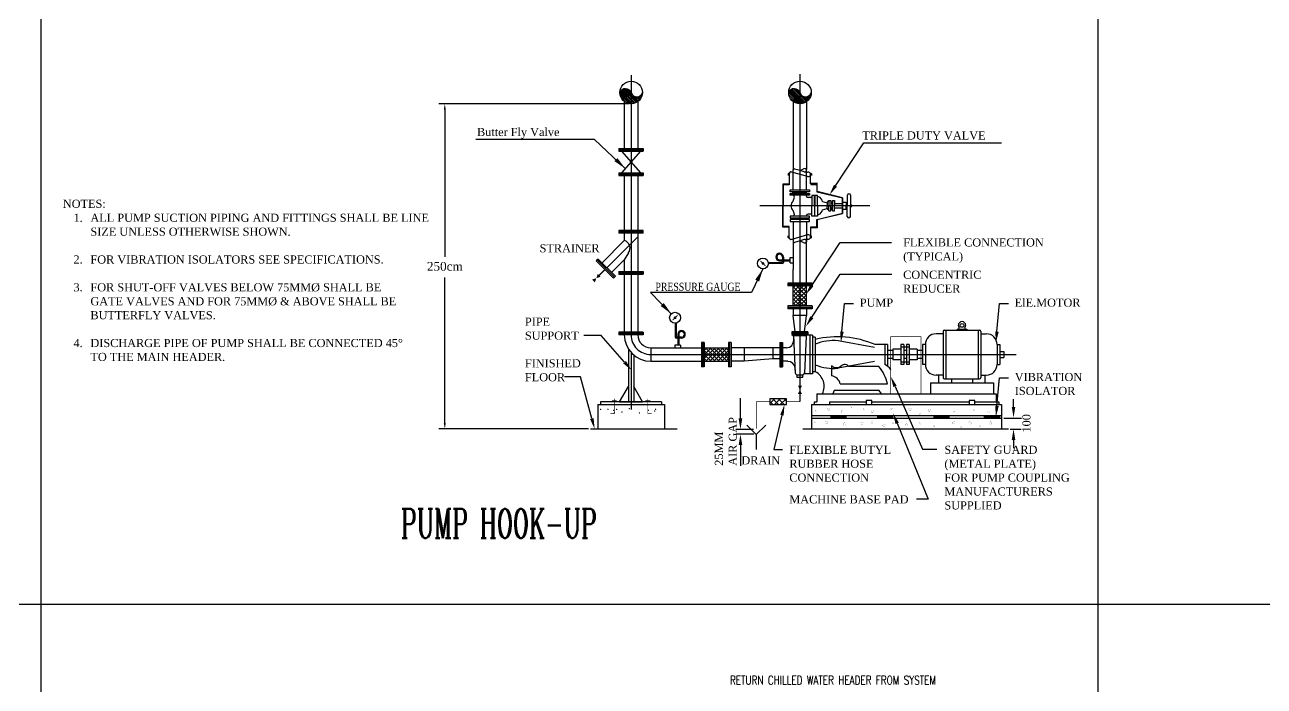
# Model space of a CAD drawing. Extents: x -730 to 2784, y 160 to 852.
# Drawn here: x -704.08 to -686.96, y 169.17 to 178.3 of the extents above; entities that cross this region are included whole.
import ezdxf

# ---------------------------------------------------------------- set-up
doc = ezdxf.new("R2010")
doc.units = 0
doc.header["$MEASUREMENT"] = 0
doc.linetypes.add('CENTER', pattern=[50.8, 31.75, -6.35, 6.35, -6.35])
doc.linetypes.add('M1DOT', pattern=[36, 30, -2, 2, -2])
for name, color, linetype in [('04_AC-R.DUCT', 6, 'Continuous'), ('FIN', 7, 'Continuous'), ('Layer1', 5, 'Continuous'), ('M-DE-DR', 2, 'Continuous'), ('M-DE-TX', 3, 'Continuous'), ('M_HV_TABLE', 140, 'Continuous'), ('M_HV_TEXT', 7, 'Continuous')]:
    doc.layers.add(name, color=color, linetype=linetype)
doc.layers.add('EXHDUCT', color=1, linetype='CENTER', lineweight=30)
doc.styles.add('MOST', font='romanc.shx')
doc.styles.add('ROMANT', font='romanc.shx')
doc.styles.get("Standard").update_dxf_attribs({"font": 'TIMES.TTF'})
doc.dimstyles.get("Standard").update_dxf_attribs({"dimtxt": 0.8, "dimasz": 0.18, "dimexe": 0.18, "dimexo": 0.0625, "dimgap": 0.09, "dimtad": 0, "dimzin": 0, "dimdsep": 46, "dimtxsty": 'Standard', "dimcen": 0.09, "dimadec": 4, "dimazin": 0, "dimtfac": 1, "dimtofl": 0, "dimtmove": 0, "dimatfit": 3, "dimfxl": 1, "dimtolj": 1, "dimtzin": 0, "dimarcsym": 0})

# ---------------------------------------------------------------- blocks, each defined once
blk = doc.blocks.new('*X328')
at = {"color": 0}
for p, q in [((89.52, 149.43), (91.26, 151.17)), ((92.78, 149.02), (90.62, 151.17)), ((91.24, 149.02), (93.4, 151.17)), ((94.92, 149.02), (92.76, 151.17)), ((93.38, 149.02), (95.54, 151.17)), ((95.77, 150.3), (94.9, 151.17)), ((90.64, 149.02), (89.52, 150.14)), ((95.52, 149.02), (95.77, 149.27))]:
    blk.add_line(p, q, dxfattribs=at)

msp = doc.modelspace()

# ---------------------------------------------------------------- hatches: boundary and pattern name
at = {"layer": 'Layer1', "linetype": 'Continuous'}
h = msp.add_hatch(dxfattribs=at)
h.set_pattern_fill('ANSI31', color=256, scale=0.133674, style=0)
h.set_pattern_definition([(135, (295405.27185, -361558.299214), (0.01181518362983, 0.01181518362983), [])])
h.paths.add_polyline_path([(-695.862, 177.363, -0.701726), (-695.706, 177.359, 0.744365), (-695.55, 177.363, -1)])
h = msp.add_hatch(dxfattribs=at)
h.set_pattern_fill('ANSI31', color=256, scale=0.133674, style=0)
h.set_pattern_definition([(135, (295407.603638, -361558.299214), (0.01181518362983, 0.01181518362983), [])])
h.paths.add_polyline_path([(-693.53, 177.363, -0.701726), (-693.374, 177.359, 0.744365), (-693.218, 177.363, -1)])

# ---------------------------------------------------------------- linework, layer by layer
at = {"color": 0}
for p, q in [((-693.469, 174.607), (-693.383, 174.693)), ((-693.469, 174.551), (-693.327, 174.693)), ((-693.469, 174.662), (-693.438, 174.693)), ((-693.469, 174.496), (-693.282, 174.683)), ((-693.469, 174.682), (-693.282, 174.495)), ((-693.469, 174.44), (-693.282, 174.627)), ((-693.469, 174.627), (-693.282, 174.44)), ((-693.424, 174.693), (-693.282, 174.551)), ((-693.369, 174.693), (-693.282, 174.606)), ((-693.313, 174.693), (-693.282, 174.661)), ((-693.469, 174.571), (-693.315, 174.417)), ((-693.469, 174.516), (-693.37, 174.417)), ((-693.469, 174.46), (-693.426, 174.417)), ((-693.437, 174.417), (-693.282, 174.572)), ((-693.381, 174.417), (-693.282, 174.516)), ((-693.326, 174.417), (-693.282, 174.461)), ((-694.695, 173.689), (-694.545, 173.84)), ((-694.695, 173.744), (-694.6, 173.84)), ((-694.695, 173.8), (-694.655, 173.84)), ((-694.545, 173.653), (-694.695, 173.803)), ((-694.49, 173.653), (-694.677, 173.84)), ((-694.676, 173.653), (-694.489, 173.84)), ((-694.621, 173.653), (-694.434, 173.84)), ((-694.435, 173.653), (-694.621, 173.84)), ((-694.379, 173.653), (-694.566, 173.84)), ((-694.565, 173.653), (-694.378, 173.84)), ((-694.364, 173.693), (-694.511, 173.84)), ((-694.51, 173.653), (-694.364, 173.799)), ((-694.364, 173.748), (-694.455, 173.84)), ((-694.364, 173.804), (-694.4, 173.84)), ((-694.601, 173.653), (-694.695, 173.748)), ((-694.656, 173.653), (-694.695, 173.692)), ((-694.454, 173.653), (-694.364, 173.744)), ((-694.399, 173.653), (-694.364, 173.688))]:
    msp.add_line(p, q, dxfattribs=at)
at = {"layer": '04_AC-R.DUCT', "color": 0, "ltscale": 50}
for p, q in [((-703.857, 197.506), (-703.857, 160.844)), ((-689.259, 189.123), (-689.259, 160.844))]:
    msp.add_line(p, q, dxfattribs=at)
at = {"layer": 'FIN'}
for p, q in [((-695.735, 177.207), (-698.36, 177.207)), ((-698.279, 177.127), (-698.279, 175.094)), ((-695.875, 175.46), (-695.875, 175.422)), ((-698.279, 172.799), (-698.279, 174.81)), ((-696.296, 172.719), (-698.36, 172.719))]:
    msp.add_line(p, q, dxfattribs=at)
for points in [[(-698.293, 177.127), (-698.266, 177.127), (-698.279, 177.207)], [(-698.293, 172.799), (-698.266, 172.799), (-698.279, 172.719)]]:
    msp.add_solid(points, dxfattribs=at)
at = {"layer": 'Layer1', "linetype": 'Continuous'}
for centre in [(-695.706, 177.363), (-693.374, 177.363)]:
    msp.add_circle(centre, 0.156, dxfattribs=at)
for centre, radius, start, end in [((-695.785, 177.333), 0.0828, 18.0641, 158.7262), ((-695.628, 177.384), 0.0815, 198.4963, 344.7116), ((-693.453, 177.333), 0.0828, 18.0641, 158.7262), ((-693.297, 177.384), 0.0815, 198.4963, 344.7116)]:
    msp.add_arc(centre, radius, start, end, dxfattribs=at)
at = {"layer": 'M-DE-DR', "color": 12, "linetype": 'M1DOT'}
for p, q in [((-695.707, 177.603), (-695.707, 174.019)), ((-693.375, 177.618), (-693.375, 173.117)), ((-695.434, 173.746), (-690.39, 173.746))]:
    msp.add_line(p, q, dxfattribs=at)
at = {"layer": 'M-DE-DR'}
for p, q in [((-695.801, 177.239), (-695.801, 176.59)), ((-695.614, 177.237), (-695.614, 176.59)), ((-693.469, 177.239), (-693.469, 176.302)), ((-693.282, 177.237), (-693.282, 176.302)), ((-695.875, 176.59), (-695.875, 176.553)), ((-695.875, 176.59), (-695.539, 176.59)), ((-695.875, 176.553), (-695.539, 176.553)), ((-695.838, 176.553), (-695.576, 176.254)), ((-695.576, 176.553), (-695.838, 176.254)), ((-695.539, 176.59), (-695.539, 176.553)), ((-695.875, 176.254), (-695.875, 176.217)), ((-695.875, 176.254), (-695.539, 176.254)), ((-695.875, 176.217), (-695.539, 176.217)), ((-695.801, 176.217), (-695.801, 175.318)), ((-695.614, 176.217), (-695.614, 174.709)), ((-695.539, 176.254), (-695.539, 176.217)), ((-693.537, 176.24), (-693.537, 176.219)), ((-693.525, 176.237), (-693.525, 176.09)), ((-693.27, 176.205), (-693.486, 176.265)), ((-693.469, 176.018), (-693.469, 176.302)), ((-693.373, 176.286), (-693.45, 176.307)), ((-693.373, 176.286), (-693.314, 176.312)), ((-693.314, 176.269), (-693.373, 176.286)), ((-693.282, 176.016), (-693.282, 176.302)), ((-693.27, 176.261), (-693.281, 176.258)), ((-693.227, 176.104), (-693.227, 176.237)), ((-693.215, 176.239), (-693.215, 176.218)), ((-693.533, 176.099), (-693.612, 176.099)), ((-693.612, 176.099), (-693.612, 175.8)), ((-693.525, 176.09), (-693.605, 176.09)), ((-693.605, 176.09), (-693.605, 175.801)), ((-693.51, 175.993), (-693.51, 176.019)), ((-693.51, 176.019), (-693.241, 176.019)), ((-693.241, 175.993), (-693.51, 175.993)), ((-693.473, 175.971), (-693.473, 175.993)), ((-693.473, 175.984), (-693.283, 175.984)), ((-693.283, 175.971), (-693.283, 175.993)), ((-693.241, 176.019), (-693.241, 175.993)), ((-693.226, 176.105), (-693.226, 176.093)), ((-693.134, 176.105), (-693.226, 176.105)), ((-693.226, 176.093), (-693.134, 176.093)), ((-693.143, 176.092), (-693.143, 175.993)), ((-693.143, 175.993), (-692.788, 175.909)), ((-693.136, 175.996), (-693.136, 176.105)), ((-692.785, 175.911), (-693.136, 175.996)), ((-693.51, 175.945), (-693.51, 175.971)), ((-693.51, 175.971), (-693.241, 175.971)), ((-693.241, 175.945), (-693.51, 175.945)), ((-693.283, 175.979), (-693.473, 175.979)), ((-693.283, 175.932), (-693.283, 175.945)), ((-693.225, 175.913), (-693.263, 175.913)), ((-693.241, 175.971), (-693.241, 175.945)), ((-693.176, 175.943), (-693.211, 175.943)), ((-693.211, 175.943), (-693.211, 175.801)), ((-693.175, 175.8), (-693.175, 175.944)), ((-693.131, 175.943), (-693.167, 175.943)), ((-693.167, 175.943), (-693.167, 175.801)), ((-693.131, 175.801), (-693.131, 175.943)), ((-693.116, 175.924), (-693.131, 175.924)), ((-693.063, 175.858), (-692.998, 175.842)), ((-692.998, 175.842), (-692.977, 175.873)), ((-692.998, 175.842), (-692.998, 175.802)), ((-692.977, 175.872), (-692.977, 175.803)), ((-692.976, 175.873), (-692.946, 175.873)), ((-692.946, 175.873), (-692.946, 175.801)), ((-692.926, 175.849), (-692.946, 175.849)), ((-692.946, 175.837), (-692.926, 175.837)), ((-692.926, 175.826), (-692.946, 175.826)), ((-692.926, 175.872), (-692.926, 175.803)), ((-692.925, 175.873), (-692.895, 175.873)), ((-692.895, 175.873), (-692.895, 175.801)), ((-692.895, 175.831), (-692.785, 175.831)), ((-692.788, 175.909), (-692.788, 175.832)), ((-692.785, 175.754), (-692.785, 175.911)), ((-692.785, 175.831), (-692.785, 175.848)), ((-692.785, 175.848), (-692.736, 175.848)), ((-692.785, 175.848), (-692.785, 175.691)), ((-692.736, 175.848), (-692.736, 175.8)), ((-692.736, 175.82), (-692.72, 175.82)), ((-692.72, 175.945), (-692.72, 175.799)), ((-692.677, 175.83), (-692.674, 175.83)), ((-692.676, 175.945), (-692.676, 175.799)), ((-692.674, 175.83), (-692.674, 175.799)), ((-692.674, 175.819), (-692.67, 175.819)), ((-692.67, 175.819), (-692.67, 175.799)), ((-692.67, 175.809), (-692.659, 175.809)), ((-692.659, 175.809), (-692.659, 175.799)), ((-693.612, 175.503), (-693.612, 175.801)), ((-693.605, 175.512), (-693.605, 175.801)), ((-693.51, 175.657), (-693.51, 175.631)), ((-693.241, 175.657), (-693.51, 175.657)), ((-693.283, 175.666), (-693.283, 175.657)), ((-693.225, 175.685), (-693.263, 175.685)), ((-693.241, 175.631), (-693.241, 175.657)), ((-693.211, 175.658), (-693.211, 175.8)), ((-693.175, 175.658), (-693.211, 175.658)), ((-693.175, 175.801), (-693.175, 175.658)), ((-693.167, 175.658), (-693.167, 175.8)), ((-693.131, 175.658), (-693.167, 175.658)), ((-693.143, 175.609), (-692.788, 175.692)), ((-692.785, 175.691), (-693.136, 175.605)), ((-693.131, 175.801), (-693.131, 175.658)), ((-693.116, 175.678), (-693.131, 175.678)), ((-693.063, 175.744), (-692.998, 175.76)), ((-692.998, 175.76), (-692.998, 175.8)), ((-692.998, 175.8), (-692.955, 175.8)), ((-692.998, 175.76), (-692.977, 175.728)), ((-692.977, 175.73), (-692.977, 175.799)), ((-692.976, 175.728), (-692.946, 175.728)), ((-692.946, 175.728), (-692.946, 175.8)), ((-692.926, 175.772), (-692.946, 175.772)), ((-692.946, 175.761), (-692.926, 175.761)), ((-692.926, 175.749), (-692.946, 175.749)), ((-692.926, 175.73), (-692.926, 175.799)), ((-692.925, 175.728), (-692.895, 175.728)), ((-692.895, 175.728), (-692.895, 175.8)), ((-692.895, 175.771), (-692.785, 175.771)), ((-692.788, 175.692), (-692.788, 175.77)), ((-692.785, 175.771), (-692.785, 175.754)), ((-692.785, 175.754), (-692.736, 175.754)), ((-692.736, 175.754), (-692.736, 175.801)), ((-692.736, 175.781), (-692.72, 175.781)), ((-692.72, 175.653), (-692.72, 175.799)), ((-692.677, 175.767), (-692.674, 175.767)), ((-692.676, 175.653), (-692.676, 175.799)), ((-692.674, 175.767), (-692.674, 175.799)), ((-692.674, 175.779), (-692.67, 175.779)), ((-692.67, 175.779), (-692.67, 175.799)), ((-692.67, 175.789), (-692.659, 175.789)), ((-692.659, 175.789), (-692.659, 175.799)), ((-693.533, 175.503), (-693.612, 175.503)), ((-693.525, 175.512), (-693.605, 175.512)), ((-693.525, 175.364), (-693.525, 175.512)), ((-693.51, 175.631), (-693.241, 175.631)), ((-693.51, 175.609), (-693.51, 175.583)), ((-693.241, 175.609), (-693.51, 175.609)), ((-693.51, 175.583), (-693.241, 175.583)), ((-693.472, 175.631), (-693.472, 175.609)), ((-693.283, 175.622), (-693.472, 175.622)), ((-693.472, 175.617), (-693.283, 175.617)), ((-693.469, 175.583), (-693.469, 174.922)), ((-693.283, 175.631), (-693.283, 175.609)), ((-693.282, 175.585), (-693.282, 175.3)), ((-693.241, 175.583), (-693.241, 175.609)), ((-693.227, 175.498), (-693.227, 175.364)), ((-693.226, 175.496), (-693.226, 175.509)), ((-693.226, 175.509), (-693.134, 175.509)), ((-693.134, 175.496), (-693.226, 175.496)), ((-693.143, 175.509), (-693.143, 175.609)), ((-693.136, 175.605), (-693.136, 175.496)), ((-695.801, 175.318), (-696.107, 175.011)), ((-695.539, 175.46), (-695.875, 175.46)), ((-695.539, 175.422), (-695.875, 175.422)), ((-695.801, 175.422), (-695.801, 175.318)), ((-695.614, 175.422), (-695.614, 174.891)), ((-695.539, 175.422), (-695.539, 175.46)), ((-693.537, 175.361), (-693.537, 175.383)), ((-693.27, 175.397), (-693.486, 175.336)), ((-693.373, 175.316), (-693.45, 175.294)), ((-693.314, 175.333), (-693.373, 175.315)), ((-693.373, 175.315), (-693.314, 175.29)), ((-693.282, 174.416), (-693.282, 175.312)), ((-693.27, 175.34), (-693.281, 175.343)), ((-693.215, 175.362), (-693.215, 175.384)), ((-695.742, 175.152), (-695.801, 175.054)), ((-696.16, 175.064), (-696.187, 175.038)), ((-696.187, 175.038), (-695.949, 174.8)), ((-696.16, 175.064), (-695.922, 174.826)), ((-695.801, 175.054), (-695.975, 174.879)), ((-695.801, 175.054), (-695.801, 174.891)), ((-695.801, 175.054), (-695.801, 174.709)), ((-695.922, 174.826), (-695.949, 174.8)), ((-695.875, 174.891), (-695.875, 174.854)), ((-695.875, 174.891), (-695.539, 174.891)), ((-695.875, 174.854), (-695.539, 174.854)), ((-695.539, 174.891), (-695.539, 174.854)), ((-693.469, 174.416), (-693.469, 174.922)), ((-695.801, 174.709), (-695.801, 174.056)), ((-695.614, 174.709), (-695.614, 174.056)), ((-693.543, 174.73), (-693.543, 174.693)), ((-693.207, 174.73), (-693.543, 174.73)), ((-693.207, 174.693), (-693.543, 174.693)), ((-693.207, 174.73), (-693.207, 174.693)), ((-693.543, 174.416), (-693.543, 174.378)), ((-693.207, 174.416), (-693.543, 174.416)), ((-693.207, 174.378), (-693.543, 174.378)), ((-693.469, 174.378), (-693.469, 174.287)), ((-693.438, 174.06), (-693.469, 174.287)), ((-693.313, 174.06), (-693.282, 174.287)), ((-693.282, 174.378), (-693.282, 174.287)), ((-693.207, 174.416), (-693.207, 174.378)), ((-695.539, 174.056), (-695.875, 174.056)), ((-695.875, 174.056), (-695.875, 174.019)), ((-695.539, 174.019), (-695.875, 174.019)), ((-695.539, 174.056), (-695.539, 174.019)), ((-693.264, 174.06), (-693.486, 174.06)), ((-693.486, 174.06), (-693.486, 174.022)), ((-693.264, 174.022), (-693.486, 174.022)), ((-693.485, 174.022), (-693.468, 174.009)), ((-693.462, 173.997), (-693.439, 173.493)), ((-693.461, 173.976), (-693.46, 173.945)), ((-693.288, 173.997), (-693.312, 173.493)), ((-693.266, 174.022), (-693.282, 174.009)), ((-693.199, 174.014), (-693.276, 174.014)), ((-693.264, 174.06), (-693.264, 174.022)), ((-693.237, 174.014), (-693.237, 173.478)), ((-693.199, 174.014), (-693.199, 173.478)), ((-693.162, 173.985), (-693.199, 173.985)), ((-693.162, 173.985), (-693.162, 173.507)), ((-691.397, 174.032), (-691.493, 174.032)), ((-691.397, 174.062), (-691.397, 173.431)), ((-691.377, 174.083), (-690.895, 174.083)), ((-690.874, 174.062), (-690.874, 173.431)), ((-690.874, 174.032), (-690.8, 174.032)), ((-695.435, 173.84), (-694.733, 173.84)), ((-695.435, 173.84), (-695.434, 173.653)), ((-694.695, 173.914), (-694.733, 173.914)), ((-694.733, 173.914), (-694.733, 173.578)), ((-694.695, 173.914), (-694.695, 173.578)), ((-694.695, 173.84), (-694.363, 173.84)), ((-694.326, 173.914), (-694.363, 173.914)), ((-694.363, 173.914), (-694.363, 173.578)), ((-694.326, 173.914), (-694.326, 173.578)), ((-693.651, 173.84), (-694.326, 173.84)), ((-694.146, 173.84), (-694.146, 173.653)), ((-693.749, 173.84), (-693.749, 173.687)), ((-693.651, 173.914), (-693.651, 173.578)), ((-693.651, 173.914), (-693.614, 173.914)), ((-693.614, 173.914), (-693.614, 173.578)), ((-693.56, 173.84), (-693.614, 173.84)), ((-692.166, 173.883), (-692.337, 173.883)), ((-692.166, 173.883), (-692.166, 173.584)), ((-692.091, 173.801), (-692.166, 173.801)), ((-691.68, 173.801), (-691.754, 173.801)), ((-691.642, 173.883), (-691.642, 173.61)), ((-690.65, 173.883), (-690.65, 173.61)), ((-695.434, 173.653), (-694.733, 173.653)), ((-694.695, 173.653), (-694.363, 173.653)), ((-694.146, 173.653), (-694.326, 173.653)), ((-693.749, 173.687), (-694.146, 173.653)), ((-693.651, 173.687), (-693.749, 173.687)), ((-693.542, 173.653), (-693.614, 173.653)), ((-692.091, 173.692), (-692.166, 173.692)), ((-691.68, 173.692), (-691.754, 173.692)), ((-694.695, 173.578), (-694.733, 173.578)), ((-694.326, 173.578), (-694.363, 173.578)), ((-693.651, 173.578), (-693.614, 173.578)), ((-693.44, 173.53), (-693.442, 173.557)), ((-693.408, 173.464), (-693.343, 173.464)), ((-693.199, 173.478), (-693.317, 173.478)), ((-693.162, 173.507), (-693.199, 173.507)), ((-691.397, 173.46), (-691.493, 173.46)), ((-690.874, 173.46), (-690.8, 173.46)), ((-691.57, 173.354), (-691.57, 173.204)), ((-691.57, 173.354), (-690.702, 173.354)), ((-691.377, 173.41), (-690.895, 173.41)), ((-690.702, 173.354), (-690.702, 173.204)), ((-696.13, 173.092), (-696.13, 173.055)), ((-695.285, 173.092), (-696.13, 173.092)), ((-695.285, 173.092), (-695.285, 173.055)), ((-693.177, 173.092), (-693.139, 173.092)), ((-693.177, 173.092), (-693.177, 173.055)), ((-693.139, 173.204), (-693.139, 173.092)), ((-693.139, 173.204), (-690.665, 173.204)), ((-692.967, 173.092), (-692.967, 173.055)), ((-692.967, 173.092), (-692.458, 173.092)), ((-692.383, 173.092), (-691.035, 173.092)), ((-690.96, 173.092), (-690.627, 173.092)), ((-690.665, 173.204), (-690.665, 173.092)), ((-690.627, 173.092), (-690.627, 173.055)), ((-696.167, 173.055), (-695.247, 173.055)), ((-696.167, 173.055), (-696.167, 172.719)), ((-695.247, 173.055), (-695.247, 172.719)), ((-693.214, 173.055), (-690.59, 173.055)), ((-693.214, 173.055), (-693.214, 172.719)), ((-693.214, 172.905), (-690.59, 172.905)), ((-690.59, 173.055), (-690.59, 172.719)), ((-693.978, 172.64), (-694.11, 172.772)), ((-693.978, 172.64), (-693.846, 172.772)), ((-693.214, 172.868), (-690.59, 172.868)), ((-696.268, 172.719), (-695.068, 172.719)), ((-693.978, 172.64), (-693.978, 172.433)), ((-693.336, 172.719), (-690.495, 172.719))]:
    msp.add_line(p, q, dxfattribs=at)
at = {"layer": 'M-DE-DR', "color": 12}
for p, q in [((-695.875, 176.572), (-695.539, 176.572)), ((-695.875, 176.235), (-695.539, 176.235)), ((-695.539, 175.441), (-695.875, 175.441)), ((-696.173, 175.051), (-695.935, 174.813)), ((-693.812, 175.018), (-693.629, 175.018)), ((-693.81, 175.005), (-693.616, 175.005)), ((-693.655, 175.052), (-693.508, 175.052)), ((-693.655, 175.039), (-693.508, 175.039)), ((-693.616, 175.092), (-693.616, 175.032)), ((-693.603, 175.092), (-693.603, 175.018)), ((-693.508, 175.01), (-693.508, 175.084)), ((-695.875, 174.872), (-695.539, 174.872)), ((-693.207, 174.711), (-693.543, 174.711)), ((-693.207, 174.397), (-693.543, 174.397)), ((-693.282, 174.287), (-693.469, 174.287)), ((-695.097, 174.179), (-695.097, 173.985)), ((-695.083, 174.181), (-695.083, 173.999)), ((-691.186, 174.095), (-691.175, 174.114)), ((-691.086, 174.095), (-691.097, 174.114)), ((-695.539, 174.037), (-695.875, 174.037)), ((-695.01, 173.972), (-695.083, 173.972)), ((-695.01, 173.985), (-695.07, 173.985)), ((-695.063, 174.024), (-695.063, 173.877)), ((-695.049, 174.024), (-695.049, 173.877)), ((-693.264, 174.041), (-693.486, 174.041)), ((-693.287, 174.003), (-693.464, 174.003)), ((-692.345, 173.844), (-692.847, 173.936)), ((-691.36, 174.083), (-691.36, 173.41)), ((-691.201, 174.095), (-691.071, 174.095)), ((-691.201, 174.095), (-691.201, 174.083)), ((-691.071, 174.095), (-691.071, 174.083)), ((-690.912, 174.083), (-690.912, 173.41)), ((-695.744, 173.824), (-695.744, 173.092)), ((-695.025, 173.877), (-695.1, 173.877)), ((-694.714, 173.914), (-694.714, 173.578)), ((-694.345, 173.914), (-694.345, 173.578)), ((-693.632, 173.914), (-693.632, 173.578)), ((-692.203, 173.883), (-692.203, 173.61)), ((-692.091, 173.82), (-692.091, 173.673)), ((-691.979, 173.82), (-692.091, 173.82)), ((-691.979, 173.883), (-691.979, 173.61)), ((-691.941, 173.883), (-691.979, 173.883)), ((-691.941, 173.883), (-691.941, 173.61)), ((-691.904, 173.801), (-691.941, 173.801)), ((-691.904, 173.883), (-691.904, 173.61)), ((-691.867, 173.883), (-691.904, 173.883)), ((-691.867, 173.883), (-691.867, 173.61)), ((-691.754, 173.82), (-691.867, 173.82)), ((-691.754, 173.82), (-691.754, 173.673)), ((-691.642, 173.883), (-691.68, 173.883)), ((-691.68, 173.883), (-691.68, 173.61)), ((-690.65, 173.883), (-690.613, 173.883)), ((-690.613, 173.883), (-690.613, 173.61)), ((-690.613, 173.788), (-690.557, 173.788)), ((-690.557, 173.788), (-690.557, 173.705)), ((-695.67, 173.739), (-695.67, 173.092)), ((-692.345, 173.648), (-692.847, 173.557)), ((-691.979, 173.673), (-692.091, 173.673)), ((-691.941, 173.61), (-691.979, 173.61)), ((-691.904, 173.692), (-691.941, 173.692)), ((-691.867, 173.61), (-691.904, 173.61)), ((-691.754, 173.673), (-691.867, 173.673)), ((-691.642, 173.61), (-691.68, 173.61)), ((-690.65, 173.61), (-690.613, 173.61)), ((-690.613, 173.705), (-690.557, 173.705)), ((-693.336, 173.427), (-693.411, 173.427)), ((-691.455, 173.354), (-691.455, 173.46)), ((-690.817, 173.354), (-690.817, 173.46)), ((-695.865, 173.092), (-695.744, 173.307)), ((-695.55, 173.092), (-695.67, 173.307)), ((-692.9, 173.25), (-692.922, 173.204)), ((-692.278, 173.25), (-692.9, 173.25)), ((-692.248, 173.204), (-692.278, 173.25)), ((-691.282, 173.41), (-691.282, 173.354)), ((-690.99, 173.41), (-690.99, 173.354)), ((-695.865, 173.092), (-695.55, 173.092)), ((-693.558, 173.135), (-693.792, 173.135)), ((-693.792, 173.135), (-693.792, 173.054)), ((-693.558, 173.054), (-693.558, 173.135)), ((-692.458, 173.113), (-692.458, 173.055)), ((-692.383, 173.113), (-692.458, 173.113)), ((-692.383, 173.055), (-692.383, 173.113)), ((-690.96, 173.113), (-691.035, 173.113)), ((-691.035, 173.113), (-691.035, 173.055)), ((-690.96, 173.055), (-690.96, 173.113)), ((-693.792, 173.054), (-693.558, 173.054))]:
    msp.add_line(p, q, dxfattribs=at)
at = {"layer": 'M-DE-DR', "color": 3}
msp.add_line((-692.409, 175.799), (-693.927, 175.799), dxfattribs=at)
at = {"layer": 'M-DE-DR', "color": 12, "linetype": 'CENTER'}
for p, q in [((-695.614, 175.373), (-696.041, 174.945)), ((-693.508, 175.084), (-693.469, 175.084)), ((-693.508, 175.01), (-693.469, 175.01)), ((-695.707, 173.775), (-695.707, 172.989)), ((-695.1, 173.877), (-695.1, 173.838)), ((-695.025, 173.877), (-695.025, 173.838)), ((-693.411, 173.427), (-693.411, 173.466)), ((-693.336, 173.427), (-693.336, 173.466))]:
    msp.add_line(p, q, dxfattribs=at)
at = {"layer": 'M-DE-DR'}
for points in [[(-695.707, 177.003, 0, 0, 0), (-695.707, 176.785, 0.0747, 0, 0), (-695.707, 176.642, 0, 0, 0)], [(-693.375, 176.647, 0, 0, 0), (-693.375, 176.866, 0.0747, 0, 0), (-693.375, 177.009, 0, 0, 0)]]:
    msp.add_lwpolyline(points, format="xyseb", dxfattribs=at)
for points, const_width in [([(-693.851, 174.969), (-693.919, 175.037)], 0.0112), ([(-695.133, 174.22), (-695.064, 174.288)], 0.0112), ([(-691.701, 173.204), (-691.701, 173.991), (-692.121, 173.991), (-692.121, 173.204)], 0.00934), ([(-693.793, 173.095), (-693.978, 173.095)], 0.00934), ([(-693.978, 173.095), (-693.978, 172.724)], 0.00934), ([(-693.374, 173.095), (-693.558, 173.095)], 0.00934), ([(-692.956, 172.886), (-692.728, 172.886)], 0.0374), ([(-692.311, 172.886), (-692.084, 172.886)], 0.0374), ([(-691.532, 172.886), (-691.305, 172.886)], 0.0374), ([(-690.836, 172.886), (-690.608, 172.886)], 0.0374)]:
    msp.add_lwpolyline(points, dxfattribs=dict(at, const_width=const_width))
at = {"layer": 'M-DE-DR', "const_width": 0.0187}
for points in [[(-693.885, 174.994, 1), (-693.885, 175.012, 1)], [(-695.108, 174.254, 1), (-695.089, 174.254, 1)]]:
    msp.add_lwpolyline(points, format="xyb", close=True, dxfattribs=at)
for points in [[(-696.068, 174.919), (-696.146, 174.84, 0.198912)], [(-693.374, 173.427), (-693.374, 173.316, 0.198912)], [(-693.374, 173.206), (-693.374, 173.095, 0.198912)]]:
    msp.add_lwpolyline(points, format="xyb", dxfattribs=at)
at = {"layer": 'M-DE-DR', "color": 12}
for points, const_width in [([(-691.854, 173.852), (-691.99, 173.852)], 0.0187), ([(-691.854, 173.641), (-691.99, 173.641)], 0.0187), ([(-695.905, 173.106), (-695.972, 173.106)], 0.0187), ([(-695.939, 173.135), (-695.939, 172.928)], 0.00747), ([(-695.509, 173.106), (-695.442, 173.106)], 0.0187), ([(-695.476, 173.135), (-695.476, 172.928)], 0.00747), ([(-695.939, 172.928), (-695.993, 172.928)], 0.00934), ([(-695.476, 172.928), (-695.421, 172.928)], 0.00934)]:
    msp.add_lwpolyline(points, dxfattribs=dict(at, const_width=const_width))
msp.add_lwpolyline([(-692.817, 173.341), (-692.166, 173.341, 0.122068), (-692.285, 173.579), (-692.697, 173.579, 0.449197), (-692.802, 173.588, -0.397893), (-692.937, 173.588), (-692.937, 173.451, -1)], format="xyb", dxfattribs=at)
for points, const_width in [([(-696.132, 172.989, 1), (-696.122, 172.989, 1)], 0.00934), ([(-696.031, 172.99, 1), (-696.021, 172.99, 1)], 0.00934), ([(-695.942, 172.976, -1), (-695.951, 172.976, -1)], 0.00934), ([(-695.942, 172.94, 1), (-695.933, 172.94, 1)], 0.00934), ([(-695.911, 172.989, 1), (-695.901, 172.989, 1)], 0.00934), ([(-695.837, 172.952, 1), (-695.828, 172.952, 1)], 0.00934), ([(-695.736, 172.998, 1), (-695.727, 172.998, 1)], 0.00934), ([(-695.595, 172.94, 1), (-695.586, 172.94, 1)], 0.00934), ([(-695.472, 172.976, 1), (-695.463, 172.976, 1)], 0.00934), ([(-695.384, 172.966, 1), (-695.375, 172.966, 1)], 0.00934), ([(-695.374, 172.989, 1), (-695.364, 172.989, 1)], 0.00934), ([(-693.167, 172.963, 1), (-693.147, 172.963, 1)], 0.00187), ([(-693.001, 172.991, 1), (-692.966, 172.991, 1)], 0.00187), ([(-692.806, 172.957, 1), (-692.77, 172.957, 1)], 0.00187), ([(-692.675, 173.025, 1), (-692.655, 173.025, 1)], 0.00187), ([(-692.502, 172.998, 1), (-692.481, 172.998, 1)], 0.00187), ([(-692.392, 172.963, 1), (-692.356, 172.963, 1)], 0.00187), ([(-692.122, 172.998, 1), (-692.101, 172.998, 1)], 0.00187), ([(-691.872, 172.991, 1), (-691.836, 172.991, 1)], 0.00187), ([(-691.73, 172.929, 1), (-691.71, 172.929, 1)], 0.00187), ([(-691.603, 172.977, 1), (-691.568, 172.977, 1)], 0.00187), ([(-691.26, 172.957, 1), (-691.24, 172.957, 1)], 0.00187), ([(-690.981, 172.977, 1), (-690.96, 172.977, 1)], 0.00187), ([(-690.78, 172.957, 1), (-690.759, 172.957, 1)], 0.00187), ([(-693.179, 172.806, 1), (-693.158, 172.806, 1)], 0.00187), ([(-693.029, 172.806, 1), (-692.994, 172.806, 1)], 0.00187), ([(-692.778, 172.786, 1), (-692.742, 172.786, 1)], 0.00187), ([(-692.537, 172.793, 1), (-692.502, 172.793, 1)], 0.00187), ([(-692.39, 172.806, 1), (-692.369, 172.806, 1)], 0.00187), ([(-692.23, 172.765, 1), (-692.194, 172.765, 1)], 0.00187), ([(-692.099, 172.8, 1), (-692.079, 172.8, 1)], 0.00187), ([(-691.922, 172.772, 1), (-691.887, 172.772, 1)], 0.00187), ([(-691.73, 172.793, 1), (-691.71, 172.793, 1)], 0.00187), ([(-691.529, 172.759, 1), (-691.508, 172.759, 1)], 0.00187), ([(-691.268, 172.806, 1), (-691.232, 172.806, 1)], 0.00187), ([(-691.16, 172.745, 1), (-691.139, 172.745, 1)], 0.00187), ([(-691.044, 172.8, 1), (-691.009, 172.8, 1)], 0.00187), ([(-690.897, 172.759, 1), (-690.876, 172.759, 1)], 0.00187), ([(-690.759, 172.8, 1), (-690.724, 172.8, 1)], 0.00187)]:
    msp.add_lwpolyline(points, format="xyb", close=True, dxfattribs=dict(at, const_width=const_width))
for centre, radius in [((-693.885, 175.003), 0.0747), ((-695.099, 174.254), 0.0747), ((-691.136, 174.148), 0.0261)]:
    msp.add_circle(centre, radius, dxfattribs=at)
at = {"layer": 'M-DE-DR'}
for centre, radius, start, end in [((-693.531, 176.24), 0.00606, 343.1489, 190.4915), ((-693.496, 176.236), 0.0304, 68.6611, 188.2134), ((-693.454, 176.293), 0.0152, 74.623, 179.8103), ((-693.305, 176.29), 0.0233, 247.7813, 112.2187), ((-693.258, 176.233), 0.0307, 247.1751, 111.5078), ((-693.221, 176.238), 0.00606, 349.5085, 196.8511), ((-693.468, 175.799), 0.0327, 159.5415, 200.4585), ((-693.398, 175.792), 0.101, 133.8666, 175.3416), ((-693.598, 175.936), 0.148, 331.3783, 353.0298), ((-693.721, 175.836), 0.282, 16.7564, 21.9616), ((-693.263, 175.932), 0.0196, 180, 270), ((-693.225, 175.927), 0.014, 271.3322, 358.6678), ((-693.148, 175.843), 0.0862, 9.3578, 68.1), ((-692.698, 175.945), 0.0216, 0, 180), ((-693.398, 175.807), 0.101, 184.6584, 226.1334), ((-693.598, 175.663), 0.148, 6.9702, 28.6217), ((-693.721, 175.763), 0.282, 338.0384, 343.2436), ((-693.263, 175.666), 0.0196, 90, 180), ((-693.225, 175.671), 0.014, 1.3322, 88.6678), ((-693.148, 175.759), 0.0862, 291.9, 350.6422), ((-692.699, 175.653), 0.0216, 180, 0), ((-695.827, 175.216), 0.106, 323.1814, 75.523), ((-693.531, 175.362), 0.00606, 169.5085, 16.8511), ((-693.496, 175.365), 0.0304, 171.7866, 291.3389), ((-693.454, 175.308), 0.0144, 176.6852, 286.9623), ((-693.305, 175.311), 0.0233, 247.7813, 112.2187), ((-693.258, 175.369), 0.0307, 248.4922, 112.8249), ((-693.221, 175.363), 0.00606, 163.1489, 10.4915), ((-695.434, 174.019), 0.366, 180, 270), ((-695.435, 174.019), 0.179, 180, 270), ((-693.56, 173.94), 0.1, 270, 2.7051), ((-693.478, 173.996), 0.0158, 2.7051, 50.8538), ((-693.272, 173.996), 0.0158, 129.1462, 177.2949), ((-692.856, 172.69), 1.301, 66.4993, 103.6039), ((-691.493, 173.883), 0.149, 90, 180), ((-691.377, 174.062), 0.0207, 90, 180), ((-690.895, 174.062), 0.0207, 0, 90), ((-690.8, 173.883), 0.149, 0, 90), ((-693.542, 173.552), 0.1, 2.7051, 90), ((-692.395, 173.296), 0.368, 41.84, 58.564), ((-691.493, 173.61), 0.149, 180, 270), ((-690.8, 173.61), 0.149, 270, 0), ((-693.408, 173.495), 0.0307, 182.7051, 270), ((-693.343, 173.495), 0.0307, 270, 357.2949), ((-693.262, 173.308), 0.223, 332.3954, 63.3111), ((-691.377, 173.431), 0.0207, 180, 270), ((-690.895, 173.431), 0.0207, 270, 0)]:
    msp.add_arc(centre, radius, start, end, dxfattribs=at)
at = {"layer": 'M-DE-DR', "color": 12}
for centre, radius, start, end in [((-693.655, 175.092), 0.0525, 0, 270), ((-693.655, 175.092), 0.0392, 0, 270), ((-693.629, 175.032), 0.0134, 270, 0), ((-693.616, 175.018), 0.0134, 270, 0), ((-691.136, 174.148), 0.0521, 318.3692, 221.6308), ((-695.083, 173.985), 0.0134, 180, 270), ((-695.07, 173.999), 0.0134, 180, 270), ((-695.01, 174.024), 0.0525, 270, 180), ((-695.01, 174.024), 0.0392, 270, 180), ((-692.907, 173.242), 0.696, 85.0628, 111.4696), ((-692.907, 174.25), 0.696, 248.5304, 274.9372), ((-692.964, 173.302), 0.152, 15.1093, 79.9268)]:
    msp.add_arc(centre, radius, start, end, dxfattribs=at)
at = {"layer": 'M-DE-DR', "color": 12, "linetype": 'CENTER'}
msp.add_arc((-695.434, 174.019), 0.273, 180, 270, dxfattribs=at)
at = {"layer": 'M-DE-DR'}
for points in [[(-696.166, 174.86), (-696.126, 174.82), (-696.186, 174.801), (-696.245, 174.781)], [(-696.186, 174.801), (-696.245, 174.781), (-696.206, 174.741)], [(-693.402, 173.316), (-693.346, 173.316), (-693.374, 173.259), (-693.402, 173.203)], [(-693.374, 173.259), (-693.402, 173.203), (-693.346, 173.203)]]:
    msp.add_solid(points, dxfattribs=at)
at = {"layer": 'M-DE-TX'}
for p, q in [((-692.883, 176.076), (-692.492, 176.67)), ((-692.492, 176.67), (-690.59, 176.67)), ((-693.21, 174.699), (-692.818, 175.293)), ((-692.818, 175.293), (-692.111, 175.293)), ((-693.21, 174.26), (-692.818, 174.855)), ((-692.818, 174.855), (-692.105, 174.855)), ((-692.794, 174.062), (-692.758, 174.449)), ((-692.758, 174.449), (-692.634, 174.449)), ((-690.654, 174.062), (-690.618, 174.449)), ((-690.618, 174.449), (-690.493, 174.449)), ((-696.118, 174.007), (-696.361, 174.007)), ((-695.797, 173.641), (-696.118, 174.007)), ((-696.403, 173.437), (-696.625, 173.437)), ((-696.249, 172.863), (-696.403, 173.437)), ((-690.654, 173.035), (-690.618, 173.423)), ((-690.618, 173.423), (-690.493, 173.423)), ((-692.061, 173.306), (-691.683, 172.439)), ((-694.196, 172.863), (-694.196, 173.142)), ((-690.424, 173.023), (-690.424, 173.129)), ((-693.623, 172.909), (-693.735, 172.437)), ((-692.031, 172.797), (-691.602, 171.749)), ((-690.556, 172.867), (-690.313, 172.867)), ((-694.015, 172.713), (-694.262, 172.713)), ((-694.01, 172.646), (-694.262, 172.646)), ((-690.472, 172.716), (-690.317, 172.716)), ((-690.424, 172.568), (-690.424, 172.454)), ((-694.196, 172.497), (-694.196, 172.211)), ((-693.735, 172.437), (-693.614, 172.437)), ((-691.683, 172.439), (-691.484, 172.439)), ((-691.602, 171.749), (-691.764, 171.749))]:
    msp.add_line(p, q, dxfattribs=at)
for points in [[(-692.863, 176.062), (-692.904, 176.09), (-692.966, 175.951)], [(-693.189, 174.685), (-693.231, 174.713), (-693.292, 174.574)], [(-693.189, 174.246), (-693.231, 174.274), (-693.292, 174.135)], [(-692.77, 174.059), (-692.819, 174.064), (-692.808, 173.913)], [(-690.629, 174.059), (-690.678, 174.064), (-690.667, 173.913)], [(-695.778, 173.657), (-695.815, 173.624), (-695.698, 173.528)], [(-692.084, 173.296), (-692.038, 173.316), (-692.121, 173.443)], [(-693.647, 172.915), (-693.599, 172.903), (-693.588, 173.054)], [(-692.055, 172.788), (-692.008, 172.807), (-692.088, 172.936)], [(-690.629, 173.033), (-690.678, 173.038), (-690.667, 172.886)], [(-690.4, 173.023), (-690.449, 173.023), (-690.424, 172.873)], [(-696.224, 172.869), (-696.273, 172.856), (-696.21, 172.719)], [(-694.171, 172.863), (-694.221, 172.863), (-694.196, 172.713)], [(-694.221, 172.497), (-694.171, 172.497), (-694.196, 172.646)], [(-690.449, 172.568), (-690.4, 172.568), (-690.424, 172.717)]]:
    msp.add_solid(points, dxfattribs=at)
at = {"layer": 'M_HV_TABLE', "color": 7, "ltscale": 50}
msp.add_line((-673.153, 170.294), (-729.238, 170.294), dxfattribs=at)

# ---------------------------------------------------------------- block references
at = {"layer": 'M-DE-DR', "color": 12, "xscale": 0.03736870645343515, "yscale": 0.03736870645343515, "zscale": 0.03736870645349499}
msp.add_blockref('*X328', (-697.137, 167.486), dxfattribs=at)

# ---------------------------------------------------------------- texts
at = {"layer": 'EXHDUCT', "style": 'ROMANT', "width": 0.723264}
msp.add_text('RETURN CHILLED WATER HEADER FROM SYSTEM', height=0.12307, dxfattribs=at).set_placement((-694.34, 169.189))
at = {"layer": 'FIN', "insert": (-698.279, 174.963), "char_height": 0.1203, "attachment_point": 5}
msp.add_mtext('\\A1;250cm', dxfattribs=at)
at = {"layer": 'M-DE-TX'}
for s, height, p in [('Butter Fly Valve', 0.11211, (-697.834, 176.762)), ('TRIPLE DUTY VALVE', 0.11211, (-692.513, 176.714)), ('NOTES:', 0.1121, (-703.555, 175.771)), ('1.', 0.1121, (-703.408, 175.578)), ('ALL PUMP SUCTION PIPING AND FITTINGS SHALL BE LINE', 0.11211, (-703.174, 175.578)), ('SIZE UNLESS OTHERWISE SHOWN.', 0.11211, (-703.174, 175.386)), ('FLEXIBLE CONNECTION', 0.11211, (-691.949, 175.238)), ('STRAINER', 0.1121, (-696.97, 175.157)), ('(TYPICAL)', 0.1121, (-691.949, 175.045)), ('2.', 0.1121, (-703.408, 175.002)), ('FOR VIBRATION ISOLATORS SEE SPECIFICATIONS.', 0.11211, (-703.174, 175.002)), ('CONCENTRIC', 0.1121, (-691.949, 174.792)), ('3.', 0.1121, (-703.408, 174.618)), ('FOR SHUT-OFF VALVES BELOW 75MM%%C SHALL BE', 0.11211, (-703.174, 174.618)), ('REDUCER', 0.1121, (-691.949, 174.6)), ('GATE VALVES AND FOR 75MM%%C & ABOVE SHALL BE', 0.11211, (-703.174, 174.425)), ('PUMP', 0.1121, (-692.548, 174.406)), ('ElE.MOTOR', 0.1121, (-690.407, 174.406)), ('BUTTERFLY VALVES.', 0.11211, (-703.174, 174.233)), ('PIPE', 0.1121, (-697.173, 174.143)), ('4.', 0.1121, (-703.408, 173.849)), ('DISCHARGE PIPE OF PUMP SHALL BE CONNECTED 45%%D', 0.11211, (-703.174, 173.849)), ('SUPPORT', 0.1121, (-697.173, 173.951)), ('TO THE MAIN HEADER.', 0.11211, (-703.174, 173.657)), ('FINISHED', 0.1121, (-697.173, 173.569)), ('FLOOR', 0.1121, (-697.173, 173.377)), ('VIBRATION', 0.1121, (-690.407, 173.38)), ('ISOLATOR', 0.1121, (-690.407, 173.188)), ('FLEXIBLE BUTYL', 0.11211, (-693.521, 172.375)), ('SAFETY GUARD', 0.11211, (-691.379, 172.375)), ('DRAIN', 0.1121, (-694.183, 172.229)), ('RUBBER HOSE', 0.11211, (-693.521, 172.183)), ('(METAL PLATE)', 0.11211, (-691.379, 172.183)), ('CONNECTION', 0.1121, (-693.521, 171.991)), ('FOR PUMP COUPLING', 0.11211, (-691.379, 171.991)), ('MANUFACTURERS', 0.11211, (-691.379, 171.799)), ('MACHINE BASE PAD', 0.11211, (-693.521, 171.691)), ('SUPPLIED', 0.1121, (-691.379, 171.607))]:
    msp.add_text(s, height=height, dxfattribs=at).set_placement(p)
at = {"layer": 'M-DE-TX', "width": 0.797121}
msp.add_text('PRESSURE GAUGE', height=0.11211, dxfattribs=at).set_placement((-695.37, 174.625))
at = {"layer": 'M-DE-TX'}
for s, p in [('100', (-690.19, 172.669)), ('AIR GAP', (-694.246, 172.211)), ('25MM', (-694.438, 172.211))]:
    msp.add_text(s, height=0.1121, rotation=90, dxfattribs=at).set_placement(p)
at = {"layer": 'M_HV_TEXT', "color": 6, "style": 'MOST', "width": 0.574045}
msp.add_text('PUMP HOOK-UP', height=0.40635, dxfattribs=at).set_placement((-698.888, 171.21, 4.684))

# ---------------------------------------------------------------- leaders
at = {"layer": 'FIN'}
for points in [[(-695.786, 176.313), (-696.21, 176.716), (-697.849, 176.716)], [(-693.885, 174.928), (-694.045, 174.603), (-695.439, 174.603)], [(-695.151, 174.308), (-695.439, 174.603)]]:
    msp.add_leader(points, dimstyle='Standard', override={"dimgap": 0.09, "dimtad": 0}, dxfattribs=at)

doc.saveas('drawing.dxf')
